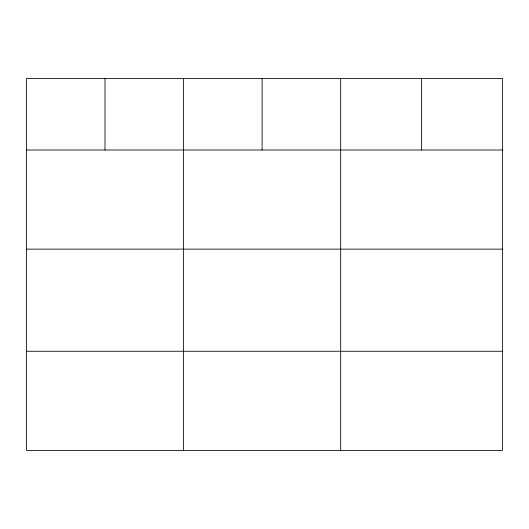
<?xml version="1.0" encoding="UTF-8"?>
<svg xmlns="http://www.w3.org/2000/svg" width="529" height="529" viewBox="0 0 529 529"><rect width="100%" height="100%" fill="white"/><g stroke="black" fill="none" stroke-linecap="round" stroke-linejoin="round"><path stroke-width="0.79" d="M502.55 249.139L502.55 78.603L26.45 78.603L26.45 450.397L502.55 450.397L502.55 249.139L26.45 249.139M26.45 150.011L502.55 150.011M26.45 351.269L502.55 351.269M421.613 78.603L421.613 150.011M340.676 78.603L340.676 450.397M262.119 78.603L262.119 150.011M183.563 78.603L183.563 450.397M105.007 78.603L105.007 150.011"/></g></svg>
